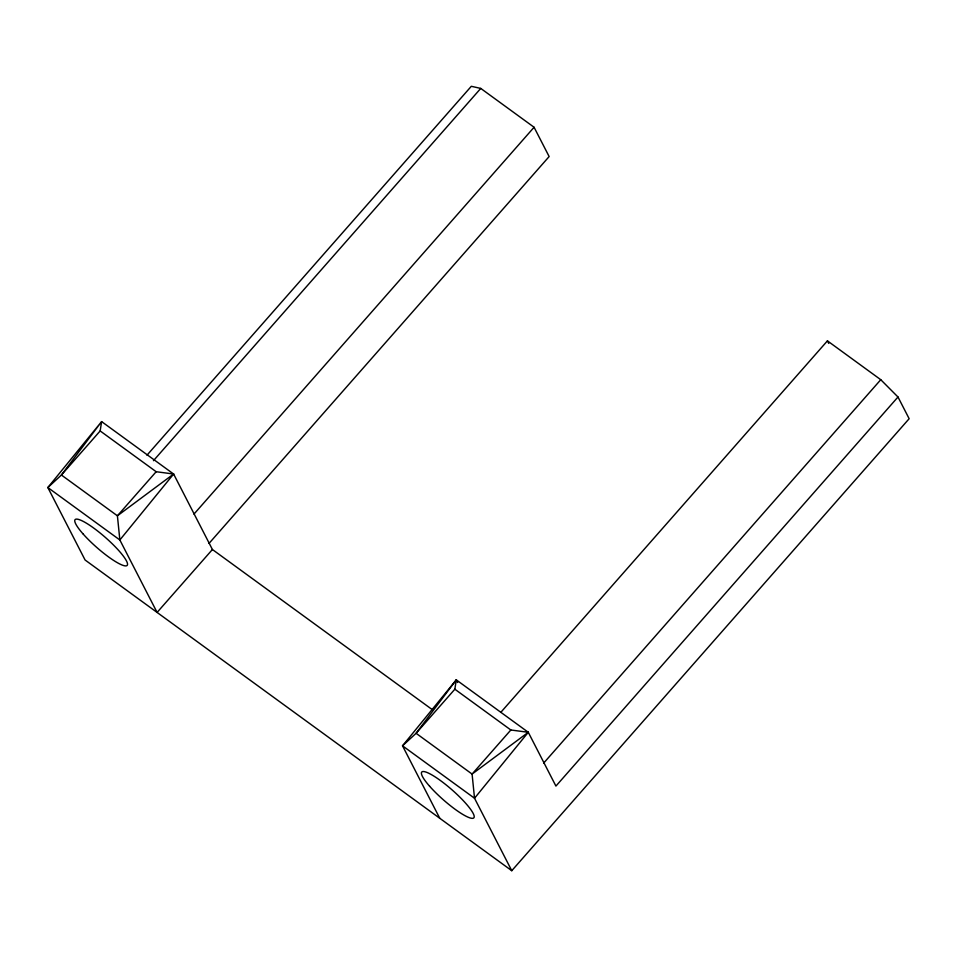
<?xml version="1.0" encoding="UTF-8"?>
<svg xmlns="http://www.w3.org/2000/svg" width="957" height="957" viewBox="0 0 957 957"><rect width="100%" height="100%" fill="white"/><g stroke="black" fill="none" stroke-linecap="round" stroke-linejoin="round"><path stroke-width="1.44" d="M501.121 711.996L827.422 340.859L880.763 379.702L897.989 396.999L909.15 418.711L511.768 870.703L85.089 560.001L47.85 487.544L61.404 475.019L100.162 430.937L101.609 421.594L173.612 474.026L212.406 549.509L432.265 709.616M439.765 818.271L402.526 745.814L416.092 733.289L454.85 689.207L456.286 679.865L528.288 732.296L555.921 786.08L897.989 396.999M457.649 682.508L456.286 679.865L416.092 733.289L472.088 774.069L474.528 798.246L511.768 870.703M100.162 430.937L156.17 471.717L173.612 474.026L119.852 539.975L157.092 612.432L212.406 549.509M456.286 679.865L402.526 745.814L474.528 798.246L528.288 732.296L510.847 729.988L454.85 689.207M146.983 455.197L471.311 86.297L480.749 88.415L534.078 127.257L549.139 156.553L209.045 543.385M153.467 460.676L480.749 88.415M156.17 471.717L117.412 515.799L119.852 539.975L47.85 487.544L101.609 421.594L61.404 475.019L117.412 515.799L173.612 474.026M193.984 514.088L534.078 127.257M510.847 729.988L472.088 774.069L528.288 732.296M543.612 763.172L880.763 379.702M827.422 340.859L828.726 343.407M429.561 786.176A34.667 6.603 41.3 0 0 473.44 818.127A34.667 6.603 41.3 0 0 440.387 780.505A34.667 6.603 41.3 0 0 429.561 786.176M82.888 533.731A34.667 6.603 41.3 0 0 126.767 565.683A34.667 6.603 41.3 0 0 93.702 528.061A34.667 6.603 41.3 0 0 82.888 533.731"/></g></svg>
